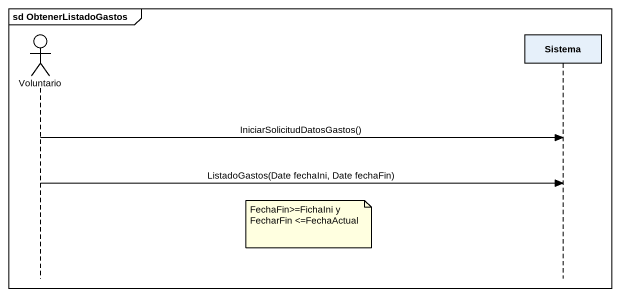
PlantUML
@startuml
mainframe sd ObtenerListadoGastos
hide footbox
actor Voluntario
participant Sistema

Voluntario -> Sistema : IniciarSolicitudDatosGastos()
Voluntario -> Sistema : ListadoGastos(Date fechaIni, Date fechaFin)
note left of Sistema : FechaFin>=FichaIni y FecharFin <=FechaActual
@enduml
